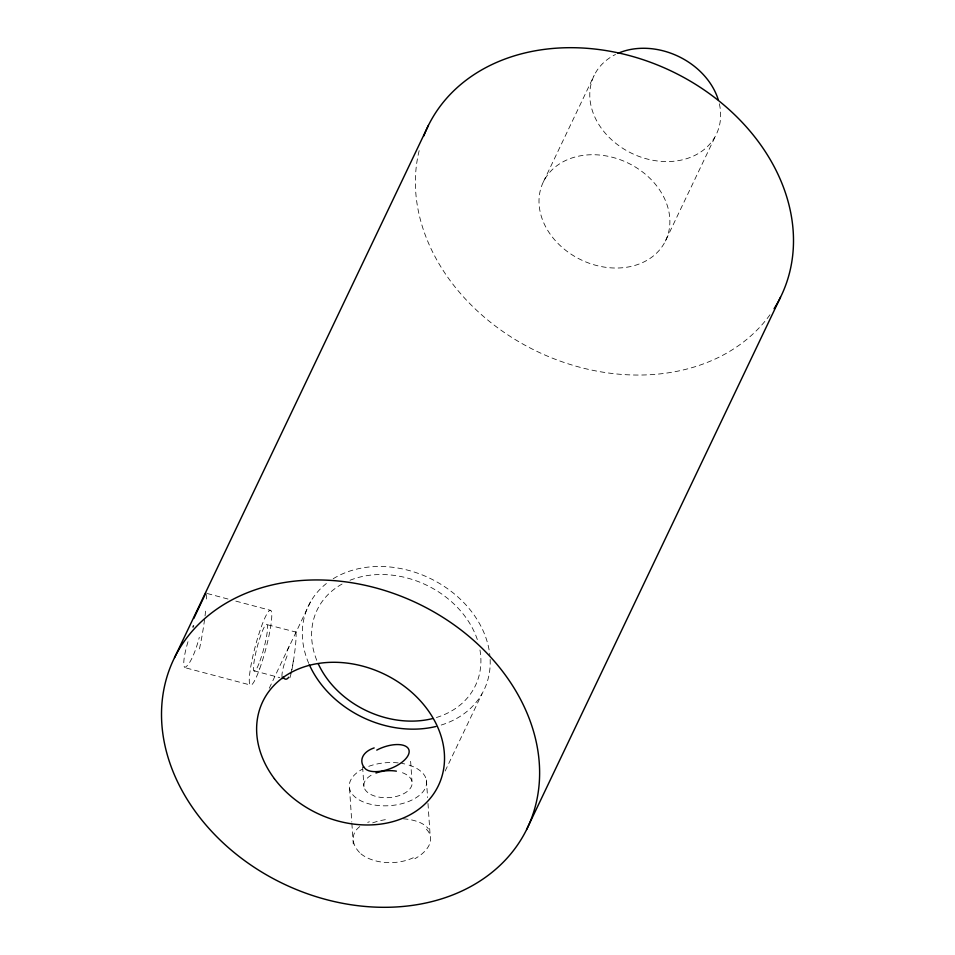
<?xml version="1.0" encoding="UTF-8"?>
<svg xmlns="http://www.w3.org/2000/svg" width="955" height="955" viewBox="0 0 955 955"><rect width="100%" height="100%" fill="white"/><g stroke="black" fill="none" stroke-linecap="round" stroke-linejoin="round"><path stroke-width="0.72" stroke-dasharray="4.78 3.58" d="M286.978 651.155L310.566 601.769M269.274 688.257L290.714 642.954M543.455 181.725L594.225 75.266M665.42 241.03A67.805 53.79 25.5 0 0 594.511 154.746A67.805 53.79 25.5 0 0 553.387 238.356A67.805 53.79 25.5 0 0 665.42 241.03L716.19 134.571M445.149 771.043L481.965 693.867M295.584 632.747L295.954 632.079L267.149 624.677M207.211 593.509L228.663 599.215M235.813 601.113L270.134 610.257M253.899 670.756L279.815 677.644M186.44 668.058L250.914 685.177M426.419 780.02L427.589 797.568M427.983 803.418L430.144 835.577M410.626 761.302L411.999 781.584M349.518 788.341L351.786 822.028M351.882 823.497L353.266 843.993M362.637 766.853L363.939 786.789M769.969 314.768A195.906 155.426 25.5 0 1 537.784 351.774A195.906 155.426 25.5 0 1 419.794 148.228M479.971 649.997A87.717 69.596 25.5 0 1 435.301 717.838M316.762 660.311A87.717 69.596 25.5 0 1 343.108 583.481M350.007 580.27A87.717 69.596 25.5 0 1 477.703 640.733M409.074 765.134A38.749 21.547 -3.8 0 1 418.386 796.124A38.749 21.547 -3.8 0 1 361.444 801.114A38.749 21.547 -3.8 0 1 362.279 769.229M368.749 766.328A38.749 21.547 -3.8 0 1 404.741 763.964M359.522 852.481A38.546 22.992 11.1 0 1 360.584 825.968M367.711 822.351A38.546 22.992 11.1 0 1 369.406 821.801M413.3 857.745A38.57 24.591 -2.3 0 1 359.223 852.397M426.408 829.298A38.498 21.619 -11.4 0 1 414.864 858.712M372.641 822.876A38.57 18.36 -6 0 1 386.548 819.474M403.296 818.805A38.57 18.36 -6 0 1 428.341 828.856M402.461 772.726A24.221 13.466 -3.8 0 1 405.756 792.507A24.221 13.466 -3.8 0 1 369.872 793.963A24.221 13.466 -3.8 0 1 373.859 773.884M490.154 659.475A97.35 77.236 25.5 0 1 438.667 725.788M308.728 663.355A97.35 77.236 25.5 0 1 326.383 583.517M333.2 578.742A97.35 77.236 25.5 0 1 430.681 578.67A97.35 77.236 25.5 0 1 489.867 655.512M187.98 641.724A38.546 7.007 -69.6 0 0 184.733 667.438A38.546 8.989 -77.4 0 0 199.309 637.295M206.125 594.249A38.546 3.713 -80.5 0 1 206.292 602.283M205.576 611.176A38.546 3.713 -80.5 0 1 199.309 649.579M293.257 660.956A24.018 7.091 -88.3 0 1 289.914 675.173M295.561 631.947A24.018 2.006 -82 0 1 294.224 655.846A24.018 2.006 -82 0 1 288.864 679.518M281.976 676.653A24.018 4.656 -68.2 0 1 288.386 652.683M719.342 103.773A67.805 53.79 25.5 0 1 677.692 160.75A67.805 53.79 25.5 0 1 597.83 122.849A67.805 53.79 25.5 0 1 615.498 54.483M259.629 668.918A38.749 5.42 -75.1 0 0 270.683 610.352A38.749 5.42 -75.1 0 0 251.261 663.88A38.749 5.42 -75.1 0 0 259.629 668.918M259.963 660.967A24.221 3.39 -75.1 0 0 266.875 624.367A24.221 3.39 -75.1 0 0 254.734 657.816A24.221 3.39 -75.1 0 0 259.963 660.967"/><path stroke-width="1.43" d="M193.793 618.434L205.779 593.127M174.514 657.709L428.377 125.463M526.623 829.537A195.906 155.426 25.5 0 0 322.205 580.007A195.906 155.426 25.5 0 0 202.866 821.324A195.906 155.426 25.5 0 0 526.623 829.537L780.486 297.291M423.769 136.004A195.906 155.426 25.5 0 1 674.23 72.484A195.906 155.426 25.5 0 1 774.075 308.704M432.818 718.518A87.717 69.596 25.5 0 1 318.242 663.749M375.96 773.025A24.221 13.466 -3.8 0 1 396.385 771.151M435.898 726.504A97.35 77.236 25.5 0 1 309.289 664.62M376.748 750.105A24.042 11.257 -20.8 0 1 407.618 747.681A24.042 11.257 -20.8 0 1 393.269 767.402A24.042 11.257 -20.8 0 1 364.201 767.354M363.974 767.247A24.018 15.196 2.5 0 1 374.169 747.92M192.994 627.077A38.546 7.007 -69.6 0 1 193.507 625.764M288.744 677.202A24.018 7.091 -88.3 0 1 282.931 676.952M282.632 678.563A24.018 4.656 -68.2 0 1 282.203 677.823M618.016 53.313A67.805 53.79 25.5 0 1 718.255 99.738M274.372 778.671A97.35 77.236 25.5 0 0 436.268 789.678A97.35 77.236 25.5 0 0 341.054 662.531A97.35 77.236 25.5 0 0 274.372 778.671"/></g></svg>
